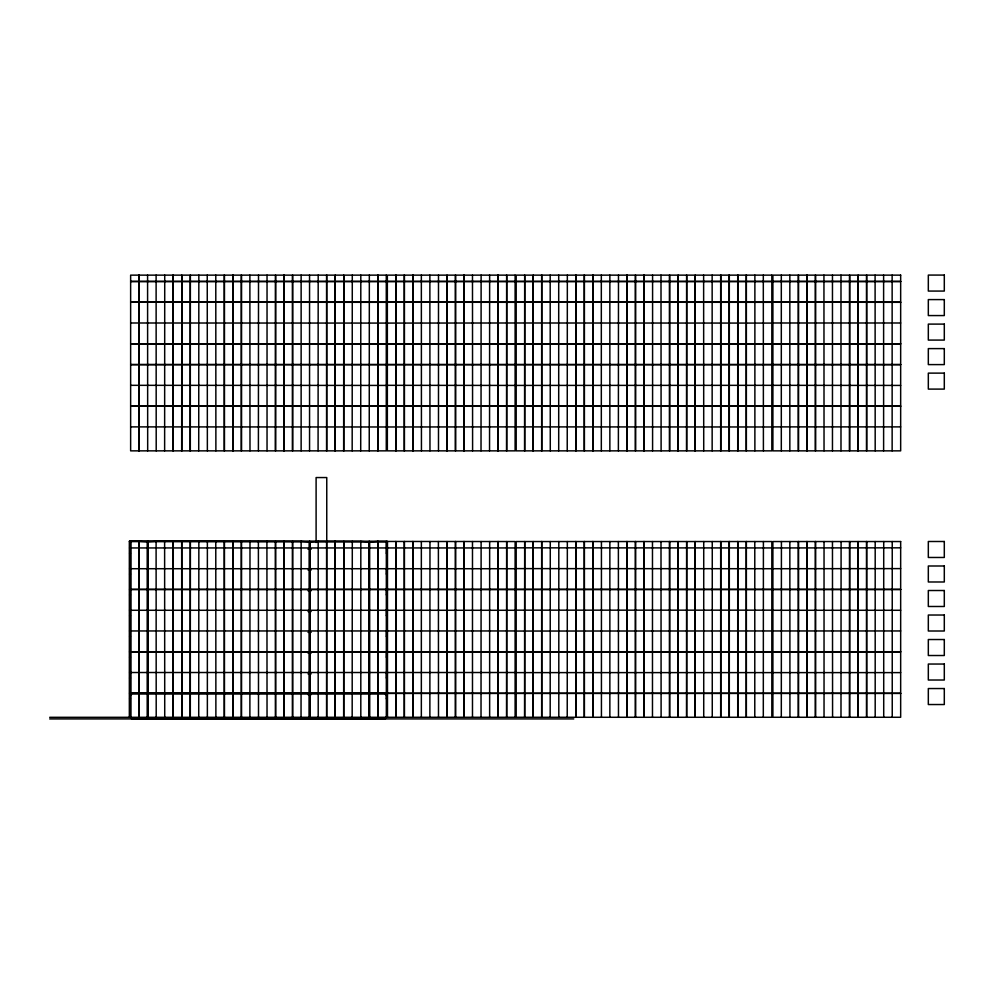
<?xml version="1.0" encoding="UTF-8"?>
<svg xmlns="http://www.w3.org/2000/svg" width="994" height="994" viewBox="0 0 994 994"><rect width="100%" height="100%" fill="white"/><g stroke="black" fill="none" stroke-linecap="round" stroke-linejoin="round"><path stroke-width="1.49" d="M130.636 281.426L386.281 281.426M387.349 281.426L515.116 281.426M516.184 281.426L771.829 281.426M772.897 281.426L900.663 281.426M130.636 281.526L386.281 281.526M387.349 281.526L515.116 281.526M516.184 281.526L771.829 281.526M772.897 281.526L900.663 281.526M130.636 322.988L386.281 323.087M387.349 323.087L515.116 322.988M516.184 322.988L771.829 323.087M772.897 322.988L900.663 322.988M130.636 343.762L386.281 343.762M387.349 343.762L515.116 343.762M516.184 343.762L771.829 343.762M772.897 343.762L900.663 343.762M130.636 343.874L386.281 343.874M387.349 343.874L515.116 343.874M516.184 343.874L771.829 343.874M772.897 343.874L900.663 343.874M130.636 364.537L386.281 364.537M387.349 364.537L515.116 364.537M516.184 364.537L771.829 364.537M772.897 364.537L900.663 364.537M130.636 364.649L386.281 364.649M387.349 364.649L515.116 364.649M516.184 364.649L771.829 364.649M772.897 364.649L900.663 364.649M130.636 385.324L386.281 385.423M387.349 385.324L515.116 385.423M516.184 385.423L771.829 385.324M772.897 385.324L900.663 385.423M130.636 426.886L386.281 426.985M387.349 426.985L515.116 426.886M516.184 426.886L771.829 426.985M772.897 426.886L900.663 426.886M129.618 541.966L130.425 541.966M147.261 541.966L139.483 541.544M148.007 541.966L155.785 541.544M309.233 541.966L301.455 541.544M309.979 541.966L317.757 541.544M368.911 541.966L361.133 541.544M369.656 541.966L377.434 541.544M386.492 541.966L387.287 541.966M129.618 547.408L130.425 547.408M386.492 547.408L387.287 547.408M129.618 547.942L515.116 547.942M516.184 547.831L771.829 547.942M772.897 547.942L900.663 547.831M129.618 548.365L130.425 548.365M386.492 548.365L387.287 548.365M308.053 549.222L311.147 549.222M129.618 553.161L130.425 553.161M386.492 553.161L387.287 553.161M129.618 553.583L130.388 553.583M387.287 553.583L386.529 553.583L386.529 541.544M129.618 568.183L130.388 568.183M387.287 568.183L386.529 568.183L386.529 574.37L387.287 574.37M129.618 568.717L515.116 568.717M516.184 568.605L771.829 568.717M772.897 568.717L900.663 568.605M129.618 569.14L130.425 569.14M386.492 569.14L387.287 569.14M308.053 569.997L311.147 569.997M129.618 573.936L130.425 573.936M386.492 573.936L387.287 573.936M129.618 574.37L130.388 574.37M129.618 588.97L130.388 588.97M387.287 588.97L386.529 588.97L386.529 595.145L387.287 595.145M129.618 589.392L515.116 589.392M516.184 589.392L771.829 589.392M772.897 589.392L900.663 589.392M129.618 589.492L515.116 589.492M516.184 589.492L771.829 589.492M772.897 589.492L900.663 589.492M129.618 589.927L130.425 589.927M386.492 589.927L387.287 589.927M308.053 590.771L311.147 590.771M129.618 594.723L130.425 594.723M386.492 594.723L387.287 594.723M129.618 595.145L130.388 595.145M129.618 609.744L130.388 609.744M387.287 609.744L386.529 609.744L386.529 615.92L387.287 615.92M129.618 610.279L515.116 610.279M516.184 610.167L771.829 610.167M772.897 610.279L900.663 610.279M129.618 610.701L130.425 610.701M386.492 610.701L387.287 610.701M308.053 611.558L311.147 611.558M129.618 615.497L130.425 615.497M386.492 615.497L387.287 615.497M129.618 615.92L130.388 615.92M129.618 630.519L130.388 630.519M387.287 630.519L386.529 630.519L386.529 636.707L387.287 636.707M129.618 630.954L515.116 630.954M516.184 631.053L771.829 630.954M772.897 630.954L900.663 630.954M129.618 631.488L130.425 631.488M386.492 631.488L387.287 631.488M308.053 632.333L311.147 632.333M129.618 636.284L130.425 636.284M386.492 636.284L387.287 636.284M129.618 636.707L130.388 636.707M129.618 651.306L130.388 651.306M387.287 651.306L386.529 651.306L386.529 657.481L387.287 657.481M129.618 651.729L515.116 651.729M516.184 651.729L771.829 651.729M772.897 651.729L900.663 651.729M129.618 651.84L515.116 651.84M516.184 651.84L771.829 651.84M772.897 651.84L900.663 651.84M129.618 652.263L130.425 652.263M386.492 652.263L387.287 652.263M308.053 653.12L311.147 653.12M129.618 657.059L130.425 657.059M386.492 657.059L387.287 657.059M129.618 657.481L130.388 657.481M129.618 672.081L130.388 672.081M387.287 672.081L386.529 672.081L386.529 678.268L387.287 678.268M129.618 672.516L515.116 672.516M516.184 672.615L771.829 672.615M772.897 672.615L900.663 672.615M129.618 673.037L130.425 673.037M386.492 673.037L387.287 673.037M308.053 673.895L311.147 673.895M129.618 677.833L130.425 677.833M386.492 677.833L387.287 677.833M129.618 678.268L130.388 678.268M129.618 692.868L130.388 692.868M147.261 692.868L139.483 692.868L139.483 693.824L147.261 693.824M148.007 692.868L155.785 692.868L155.785 693.824L148.007 693.824M309.233 692.868L301.455 692.868L301.455 693.824L309.233 693.824M309.979 692.868L317.757 692.868L317.757 693.824L309.979 693.824M368.911 692.868L361.133 692.868L361.133 693.824L368.911 693.824M369.656 692.868L377.434 692.868L377.434 693.824L369.656 693.824M387.287 692.868L386.529 692.868L386.529 699.043L387.287 699.043M129.618 693.29L515.116 693.29M516.184 693.29L771.829 693.29M772.897 693.29L900.663 693.29M129.618 693.402L515.116 693.402M516.184 693.402L771.829 693.402M772.897 693.402L900.663 693.402M129.618 693.824L138.738 693.824L138.738 692.868L130.959 692.868L130.959 693.824M386.492 693.824L387.287 693.824M308.053 694.669L311.147 694.669M129.618 698.62L130.425 698.62M386.492 698.62L387.287 698.62M129.618 699.043L130.388 699.043M129.618 716.836L130.388 716.836M387.287 716.836L386.529 717.27M49.7 717.32L771.829 717.27L771.829 541.544L516.184 541.544L516.184 717.27M49.7 718.923L573.774 718.923M892.14 275.139L892.14 450.854M892.239 541.544L892.239 717.27M883.616 275.139L883.616 450.854M883.716 541.544L883.716 717.27M875.093 275.139L875.192 450.854M875.192 541.544L875.192 717.27M866.669 275.139L866.669 450.854M866.669 541.544L866.669 717.27M866.557 275.139L866.557 450.854M866.557 541.544L866.557 717.27M840.986 275.139L840.986 450.854M841.098 541.544L840.986 717.27M832.463 275.139L832.463 450.854M832.463 541.544L832.574 717.27M823.939 275.139L824.038 450.854M824.038 541.544L824.038 717.27M815.515 275.139L815.515 450.854M815.515 541.544L815.515 717.27M815.415 275.139L815.415 450.854M815.415 541.544L815.415 717.27M806.991 275.139L806.991 450.854M806.991 541.544L806.991 717.27M806.892 275.139L806.892 450.854M806.892 541.544L806.892 717.27M798.468 275.139L798.468 450.854M798.468 541.544L798.468 717.27M798.356 275.139L798.356 450.854M798.356 541.544L798.356 717.27M789.832 275.139L789.832 450.854M789.832 541.544L789.944 717.27M781.309 275.139L781.309 450.854M781.421 541.544L781.309 717.27M763.305 275.139L763.404 450.854M763.404 541.544L763.305 717.27M754.881 275.139L754.881 450.854M754.781 541.544L754.781 717.27M746.357 275.139L746.357 450.854M746.357 541.544L746.357 717.27M746.258 275.139L746.258 450.854M746.258 541.544L746.258 717.27M737.834 275.139L737.834 450.854M737.834 541.544L737.834 717.27M737.722 275.139L737.722 450.854M737.722 541.544L737.722 717.27M729.31 275.139L729.31 450.854M729.31 541.544L729.31 717.27M729.198 275.139L729.198 450.854M729.198 541.544L729.198 717.27M720.787 275.139L720.787 450.854M720.787 541.544L720.787 717.27M720.675 275.139L720.675 450.854M720.675 541.544L720.675 717.27M712.151 275.139L712.151 450.854M712.263 541.544L712.263 717.27M703.628 275.139L703.727 450.854M703.727 541.544L703.727 717.27M669.633 275.139L669.633 450.854M669.633 541.544L669.633 717.27M669.521 275.139L669.521 450.854M669.521 541.544L669.521 717.27M660.998 275.139L661.109 450.854M660.998 541.544L661.109 717.27M652.586 275.139L652.586 450.854M652.474 541.544L652.474 717.27M644.062 275.139L644.062 450.854M644.062 541.544L644.062 717.27M643.95 275.139L643.95 450.854M643.95 541.544L643.95 717.27M635.526 275.139L635.526 450.854M635.526 541.544L635.526 717.27M635.427 275.139L635.427 450.854M635.427 541.544L635.427 717.27M627.003 275.139L627.003 450.854M627.003 541.544L627.003 717.27M626.903 275.139L626.903 450.854M626.903 541.544L626.903 717.27M618.479 275.139L618.38 450.854M618.38 541.544L618.479 717.27M609.856 275.139L609.856 450.854M609.856 541.544L609.856 717.27M601.32 275.139L601.32 450.854M601.432 541.544L601.432 717.27M592.909 275.139L592.909 450.854M592.909 541.544L592.909 717.27M592.797 275.139L592.797 450.854M592.797 541.544L592.797 717.27M584.385 275.139L584.385 450.854M584.385 541.544L584.385 717.27M584.273 275.139L584.273 450.854M584.273 541.544L584.273 717.27M575.861 275.139L575.861 450.854M575.861 541.544L575.861 717.27M575.75 275.139L575.75 450.854M575.75 541.544L575.75 717.27M567.338 275.139L567.226 450.854M567.338 541.544L567.226 717.27M558.703 275.139L558.703 450.854M558.802 541.544L558.802 717.27M550.179 275.139L550.278 450.854M550.278 541.544L550.179 717.27M541.755 275.139L541.755 450.854M541.755 541.544L541.755 717.27M541.655 275.139L541.655 450.854M541.655 541.544L541.655 717.27M515.116 717.27L515.116 541.544L129.245 541.283L387.66 541.544M498.168 275.139L498.168 450.854M498.168 541.544L498.168 717.27M498.069 275.139L498.069 450.854M498.069 541.544L498.069 717.27M489.644 275.139L489.545 450.854M489.644 541.544L489.644 717.27M481.121 275.139L481.021 450.854M481.121 541.544L481.021 717.27M472.485 275.139L472.597 450.854M472.485 541.544L472.485 717.27M464.074 275.139L464.074 450.854M464.074 541.544L464.074 717.27M463.962 275.139L463.962 450.854M463.962 541.544L463.962 717.27M455.55 275.139L455.55 450.854M455.55 541.544L455.55 717.27M455.438 275.139L455.438 450.854M455.438 541.544L455.438 717.27M438.491 275.139L438.491 450.854M438.391 541.544L438.491 717.27M429.868 275.139L429.967 450.854M429.967 541.544L429.868 717.27M421.344 275.139L421.444 450.854M421.344 541.544L421.344 717.27M412.92 275.139L412.92 450.854M412.92 541.544L412.92 717.27M412.821 275.139L412.821 450.854M412.821 541.544L412.821 717.27M404.396 275.139L404.396 450.854M404.396 541.544L404.396 717.27M404.285 275.139L404.285 450.854M404.285 541.544L404.285 717.27M395.873 275.139L395.873 450.854M395.873 541.544L395.873 717.27M395.761 275.139L395.761 450.854M395.761 541.544L395.761 717.27M387.449 541.544L387.449 717.27M387.287 541.494L387.287 717.32M387.076 541.966L387.076 547.408M387.076 548.365L387.076 553.161M387.076 553.583L387.076 568.183M387.076 569.14L387.051 573.936M387.076 574.37L387.076 588.97M387.076 589.927L387.051 594.723M387.076 595.145L387.076 609.744M387.076 610.701L387.051 615.497M387.076 615.92L387.076 630.519M387.051 631.488L387.076 636.284M387.076 636.707L387.076 651.306M387.076 652.263L387.076 657.059M387.076 657.481L387.076 672.081M387.076 673.037L387.051 677.833M387.076 678.268L387.076 692.868M387.076 693.824L387.076 698.62M387.076 699.043L387.076 716.836M386.765 541.966L386.765 547.408M386.765 548.365L386.765 553.161M386.952 553.583L386.952 568.183M386.765 569.14L386.765 573.936M386.952 574.37L386.952 588.97M386.765 589.927L386.765 594.723M386.952 595.145L386.952 609.744M386.765 610.701L386.765 615.497M386.952 615.92L386.952 630.519M386.765 631.488L386.765 636.284M386.952 636.707L386.952 651.306M386.765 652.263L386.765 657.059M386.952 657.481L386.952 672.081M386.765 673.037L386.765 677.833M386.952 678.268L386.952 692.868M386.765 693.824L386.765 698.62M386.952 699.043L386.952 716.836M386.331 541.283L386.331 717.32M385.958 541.544L378.18 541.544M385.535 693.34L385.535 694.669M385.535 717.32L385.535 718.65L131.382 718.65L131.382 717.32M377.857 275.139L377.857 450.854M377.869 541.283L377.857 717.27M377.757 275.139L377.757 450.854M377.745 541.283L377.757 717.27M369.656 541.544L369.656 717.27M369.333 275.139L369.234 450.854M369.221 541.283L369.333 717.27M368.911 541.544L368.911 717.27M360.81 275.139L360.71 450.854M360.822 541.283L360.81 717.27M360.387 541.544L352.609 541.544M352.286 275.139L352.174 450.854M352.298 541.283L352.174 717.27M351.864 541.544L344.086 541.544M343.34 541.544L335.562 541.544M335.251 541.283L335.239 717.27L335.115 541.283M334.816 541.544L327.026 541.544M326.715 275.139L326.715 450.854M326.715 717.27L326.765 477.555L316.104 477.555L316.104 542.525M326.604 275.139L326.604 450.854M326.591 541.283L326.604 717.27M326.281 541.544L318.502 541.544M318.192 275.139L318.08 450.854M318.192 541.283L318.192 717.27M309.979 541.544L309.979 717.27M309.556 275.139L309.556 450.854M309.668 541.283L309.556 717.27M309.233 541.544L309.233 717.27M301.132 275.139L301.132 450.854M301.145 541.283L301.033 717.27M300.71 541.544L292.932 541.544M292.609 275.139L292.609 450.854M292.621 541.283L292.609 717.27M292.509 275.139L292.509 450.854M292.497 541.283L292.509 717.27M292.186 541.544L284.408 541.544M284.085 275.139L284.085 450.854M284.098 541.283L284.085 717.27M283.986 275.139L283.986 450.854M283.973 541.283L283.986 717.27M283.663 541.544L275.885 541.544M275.574 541.283L275.562 717.27L275.45 541.283M275.139 541.544L267.361 541.544M267.038 275.139L267.038 450.854M266.914 541.283L267.038 717.27M266.616 541.544L258.825 541.544M258.515 275.139L258.403 450.854M258.39 541.283L258.515 717.27M258.08 541.544L250.302 541.544M249.879 275.139L249.991 450.854M249.991 541.283L249.879 717.27M249.556 541.544L241.778 541.544M241.455 275.139L241.455 450.854M241.467 541.283L241.455 717.27M241.356 275.139L241.356 450.854M241.343 541.283L241.356 717.27M241.033 541.544L233.255 541.544M232.931 275.139L232.931 450.854M232.944 541.283L232.931 717.27M232.832 275.139L232.832 450.854M232.82 541.283L232.832 717.27M232.509 541.544L224.731 541.544M224.408 275.139L224.408 450.854M224.42 541.283L224.408 717.27M224.309 275.139L224.309 450.854M224.296 541.283L224.309 717.27M223.985 541.544L216.207 541.544M215.785 275.139L215.884 450.854M215.773 541.283L215.884 717.27M215.462 541.544L207.684 541.544M207.249 275.139L207.361 450.854M207.373 541.283L207.361 717.27M206.938 541.544L199.16 541.544M198.837 275.139L198.725 450.854M198.85 541.283L198.725 717.27M198.415 541.544L190.624 541.544M189.879 541.544L182.101 541.544M182.101 693.824L182.101 692.868L189.879 692.868L189.879 693.824L173.577 693.824L173.577 692.868L181.355 692.868L181.355 693.824M181.79 541.283L181.79 717.27L181.666 541.283M181.355 541.544L173.577 541.544M173.254 275.139L173.254 450.854M173.267 541.283L173.254 717.27M173.155 275.139L173.155 450.854M173.142 541.283L173.155 717.27M172.832 541.544L165.054 541.544M164.731 275.139L164.631 450.854M164.619 541.283L164.731 717.27M164.308 541.544L156.53 541.544M156.108 275.139L156.207 450.854M156.095 541.283L156.207 717.27M148.007 541.544L148.007 717.27M147.584 275.139L147.684 450.854M147.696 541.283L147.684 717.27M147.261 541.544L147.261 717.27M139.16 275.139L139.16 450.854M139.172 541.283L139.16 717.27M139.048 275.139L139.048 450.854M139.048 541.283L139.048 717.27M138.738 541.544L130.959 541.544M131.382 693.34L131.382 694.669M130.636 717.27L130.649 541.283L130.587 717.32M130.152 541.966L130.152 547.408M130.152 548.365L130.152 553.161M130.152 569.14L130.152 573.936M130.152 589.927L130.152 594.723M130.152 610.701L130.152 615.497M130.152 631.488L130.152 636.284M130.152 652.263L130.152 657.059M130.152 673.037L130.152 677.833M130.152 693.824L130.152 698.62M129.841 541.966L129.866 547.408M129.841 548.365L129.841 553.161M129.965 553.583L129.841 568.183M129.866 569.14L129.866 573.936M129.965 574.37L129.965 588.97M129.866 589.927L129.866 594.723M129.841 595.145L129.965 609.744M129.866 610.701L129.866 615.497M129.841 615.92L129.965 630.519M129.841 631.488L129.841 636.284M129.965 636.707L129.841 651.306M129.841 652.263L129.841 657.059M129.841 657.481L129.965 672.081M129.841 673.037L129.866 677.833M129.841 678.268L129.965 692.868M129.941 693.452L129.941 717.32M129.618 541.494L129.618 717.32M129.469 541.544L129.469 717.27M944.3 275.077L928.321 275.077L928.321 291.068L944.3 291.068L944.3 275.077M386.281 275.139L130.636 275.139L130.636 450.854L386.281 450.854L386.281 275.139M515.116 275.139L387.349 275.139L387.349 450.854L515.116 450.854L515.116 275.139M771.829 275.139L516.184 275.139L516.184 450.854L771.829 450.854L771.829 275.139M900.663 275.139L772.897 275.139L772.897 450.854L900.663 450.854L900.663 275.139M944.3 299.592L928.321 299.592L928.321 315.57L944.3 315.57L944.3 299.592M386.281 302.201L130.636 302.201L386.281 302.313M515.116 302.201L387.349 302.201L515.116 302.313M771.829 302.201L516.184 302.201L771.829 302.313M900.663 302.201L772.897 302.201L900.663 302.313M944.3 324.106L928.321 324.106L928.321 340.085L944.3 340.085L944.3 324.106M944.3 348.608L928.321 348.608L928.321 364.599L944.3 364.599L944.3 348.608M944.3 373.123L928.321 373.123L928.321 389.101L944.3 389.101L944.3 373.123M386.281 406.099L130.636 406.099L386.281 406.211M515.116 406.099L387.349 406.099L515.116 406.211M771.829 406.099L516.184 406.099L771.829 406.211M900.663 406.099L772.897 406.099L900.663 406.211M900.663 541.544L772.897 541.544L772.897 717.27L900.663 717.27L900.663 541.544M944.3 541.494L928.321 541.494L928.321 557.472L944.3 557.472L944.3 541.494M944.3 565.996L928.321 565.996L928.321 581.987L944.3 581.987L944.3 565.996M944.3 590.511L928.321 590.511L928.321 606.489L944.3 606.489L944.3 590.511M944.3 615.025L928.321 615.025L928.321 631.004L944.3 631.004L944.3 615.025M944.3 639.527L928.321 639.527L928.321 655.518L944.3 655.518L944.3 639.527M944.3 664.042L928.321 664.042L928.321 680.02L944.3 680.02L944.3 664.042M944.3 688.544L928.321 688.544L928.321 704.535L944.3 704.535L944.3 688.544M164.308 692.868L156.53 692.868L156.53 693.824L164.308 693.824L164.308 692.868M172.832 692.868L165.054 692.868L165.054 693.824L172.832 693.824L172.832 692.868M198.415 692.868L190.624 692.868L190.624 693.824L198.415 693.824L198.415 692.868M206.938 692.868L199.16 692.868L199.16 693.824L206.938 693.824L206.938 692.868M215.462 692.868L207.684 692.868L207.684 693.824L215.462 693.824L215.462 692.868M223.985 692.868L216.207 692.868L216.207 693.824L223.985 693.824L223.985 692.868M232.509 692.868L224.731 692.868L224.731 693.824L232.509 693.824L232.509 692.868M241.033 692.868L233.255 692.868L233.255 693.824L241.033 693.824L241.033 692.868M249.556 692.868L241.778 692.868L241.778 693.824L249.556 693.824L249.556 692.868M258.08 692.868L250.302 692.868L250.302 693.824L258.08 693.824L258.08 692.868M266.616 692.868L258.825 692.868L258.825 693.824L266.616 693.824L266.616 692.868M275.139 692.868L267.361 692.868L267.361 693.824L275.139 693.824L275.139 692.868M283.663 692.868L275.885 692.868L275.885 693.824L283.663 693.824L283.663 692.868M292.186 692.868L284.408 692.868L284.408 693.824L292.186 693.824L292.186 692.868M300.71 692.868L292.932 692.868L292.932 693.824L300.71 693.824L300.71 692.868M326.281 692.868L318.502 692.868L318.502 693.824L326.281 693.824L326.281 692.868M334.816 692.868L327.026 692.868L327.026 693.824L334.816 693.824L334.816 692.868M343.34 692.868L335.562 692.868L335.562 693.824L343.34 693.824L343.34 692.868M351.864 692.868L344.086 692.868L344.086 693.824L351.864 693.824L351.864 692.868M360.387 692.868L352.609 692.868L352.609 693.824L360.387 693.824L360.387 692.868M385.958 692.868L378.18 692.868L378.18 693.824L385.958 693.824L385.958 692.868M858.145 450.854L858.145 275.139L858.033 450.854M858.145 717.27L858.145 541.544L858.033 717.27M849.621 450.854L849.621 275.139L849.51 450.854M849.621 717.27L849.621 541.544L849.51 717.27M695.204 450.854L695.204 275.139L695.104 450.854M695.204 717.27L695.204 541.544L695.104 717.27M686.68 450.854L686.68 275.139L686.581 450.854M686.68 717.27L686.68 541.544L686.581 717.27M678.156 450.854L678.156 275.139L678.057 450.854M678.156 717.27L678.156 541.544L678.057 717.27M533.231 450.854L533.231 275.139L533.119 450.854M533.231 717.27L533.231 541.544L533.119 717.27M524.708 450.854L524.708 275.139L524.596 450.854M524.708 717.27L524.708 541.544L524.596 717.27M506.691 450.854L506.691 275.139L506.592 450.854M506.691 717.27L506.691 541.544L506.592 717.27M447.027 450.854L447.027 275.139L446.915 450.854M447.027 717.27L447.027 541.544L446.915 717.27M343.762 450.854L343.762 275.139L343.651 450.854M343.762 717.27L343.775 541.283L343.651 717.27M335.239 450.854L335.239 275.139L335.127 450.854M275.562 450.854L275.562 275.139L275.45 450.854M190.314 450.854L190.314 275.139L190.202 450.854M190.314 717.27L190.326 541.283L190.202 717.27M181.79 450.854L181.79 275.139L181.678 450.854"/></g></svg>
